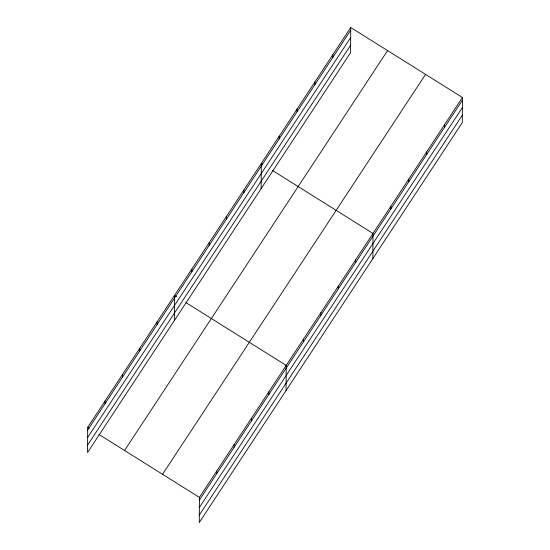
<?xml version="1.0" encoding="UTF-8"?>
<svg xmlns="http://www.w3.org/2000/svg" width="550" height="550" viewBox="0 0 550 550"><rect width="100%" height="100%" fill="white"/><g stroke="black" fill="none" stroke-linecap="round" stroke-linejoin="round"><path stroke-width="0.82" d="M350.728 27.5L87.698 427.391L87.567 452.506L350.597 52.614L350.728 27.5L462.433 97.494L462.303 122.609L199.272 522.5L199.403 497.386L462.433 97.494M105.043 403.686L105.057 400.998M122.402 377.293L122.416 374.605M139.762 350.9L139.776 348.212M157.121 324.507L157.135 321.819M174.364 320.54L174.494 295.426L176.626 296.759M191.84 271.721L191.861 269.032M209.206 245.327L209.22 242.639M216.748 473.681L216.762 470.993M226.566 218.934L226.579 216.246M234.107 447.288L234.121 444.599M243.925 192.541L243.939 189.853M251.467 420.894L251.488 418.206M261.168 188.581L261.298 163.46L262.714 164.354M268.833 394.501L268.847 391.813M279.166 138.958L279.18 136.269M286.076 390.534L286.206 365.42L185.838 302.534M297.055 111.767L297.069 109.079M303.552 341.715L303.566 339.027M314.944 84.569L314.957 81.888M320.911 315.322L320.925 312.634M332.826 57.379L332.839 54.691M338.271 288.929L338.284 286.241M355.63 262.536L355.644 259.847M372.873 258.576L373.003 233.454L272.642 170.569M390.878 208.952L390.892 206.264M408.76 181.761L408.774 179.073M426.649 154.571L426.663 151.882M444.531 127.373L444.544 124.685M87.684 430.072L350.714 30.188M87.642 437.477L350.673 37.586M87.608 445.101L350.632 45.217M124.561 450.484L387.592 50.6M162.539 474.286L425.569 74.394M199.389 500.074L462.419 100.183M199.354 507.471L462.378 107.587M199.313 515.096L462.344 115.211M87.698 427.391L89.114 428.278M99.041 434.493L199.403 497.386"/></g></svg>
